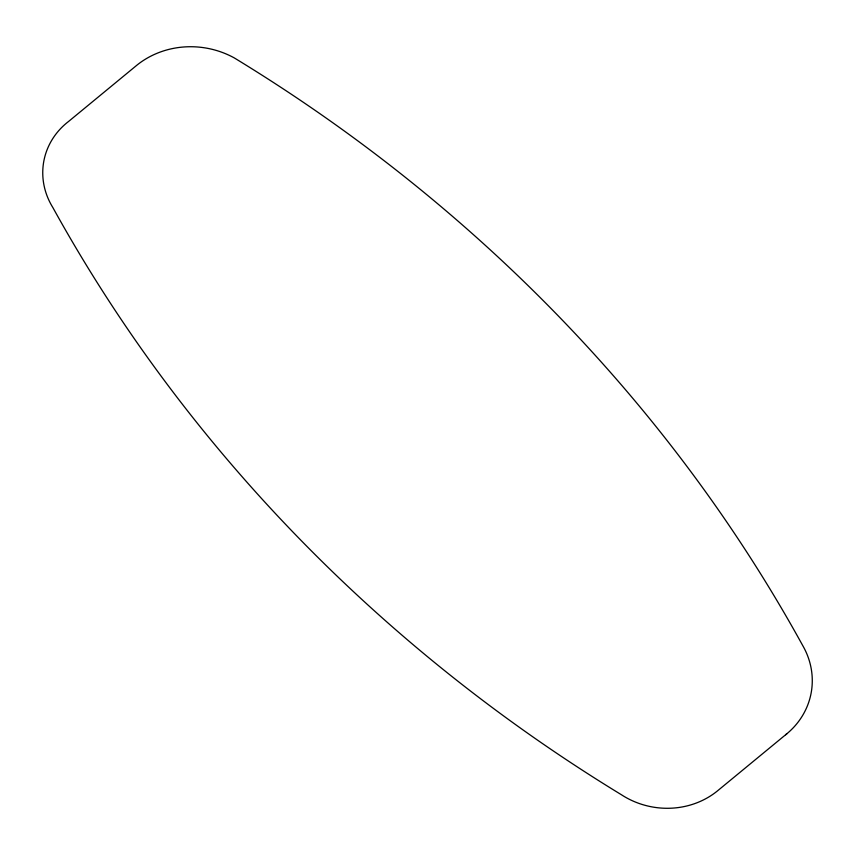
<?xml version="1.0" encoding="UTF-8"?>
<svg xmlns="http://www.w3.org/2000/svg" width="855" height="855" viewBox="0 0 855 855"><rect width="100%" height="100%" fill="white"/><g stroke="black" fill="none" stroke-linecap="round" stroke-linejoin="round"><path stroke-width="1.28" d="M786.878 733.729L718.296 790.212A78.083 71.873 10.2 0 1 621.435 794.755A1606.513 1478.808 10.2 0 1 52.86 207.551A74.214 68.315 10.2 0 1 68.56 121.474L137.131 64.991A84.047 77.367 10.2 0 1 234.323 57.937A1600.71 1473.464 10.2 0 1 802.674 645.472A79.365 73.049 10.2 0 1 785.649 734.744"/></g></svg>
